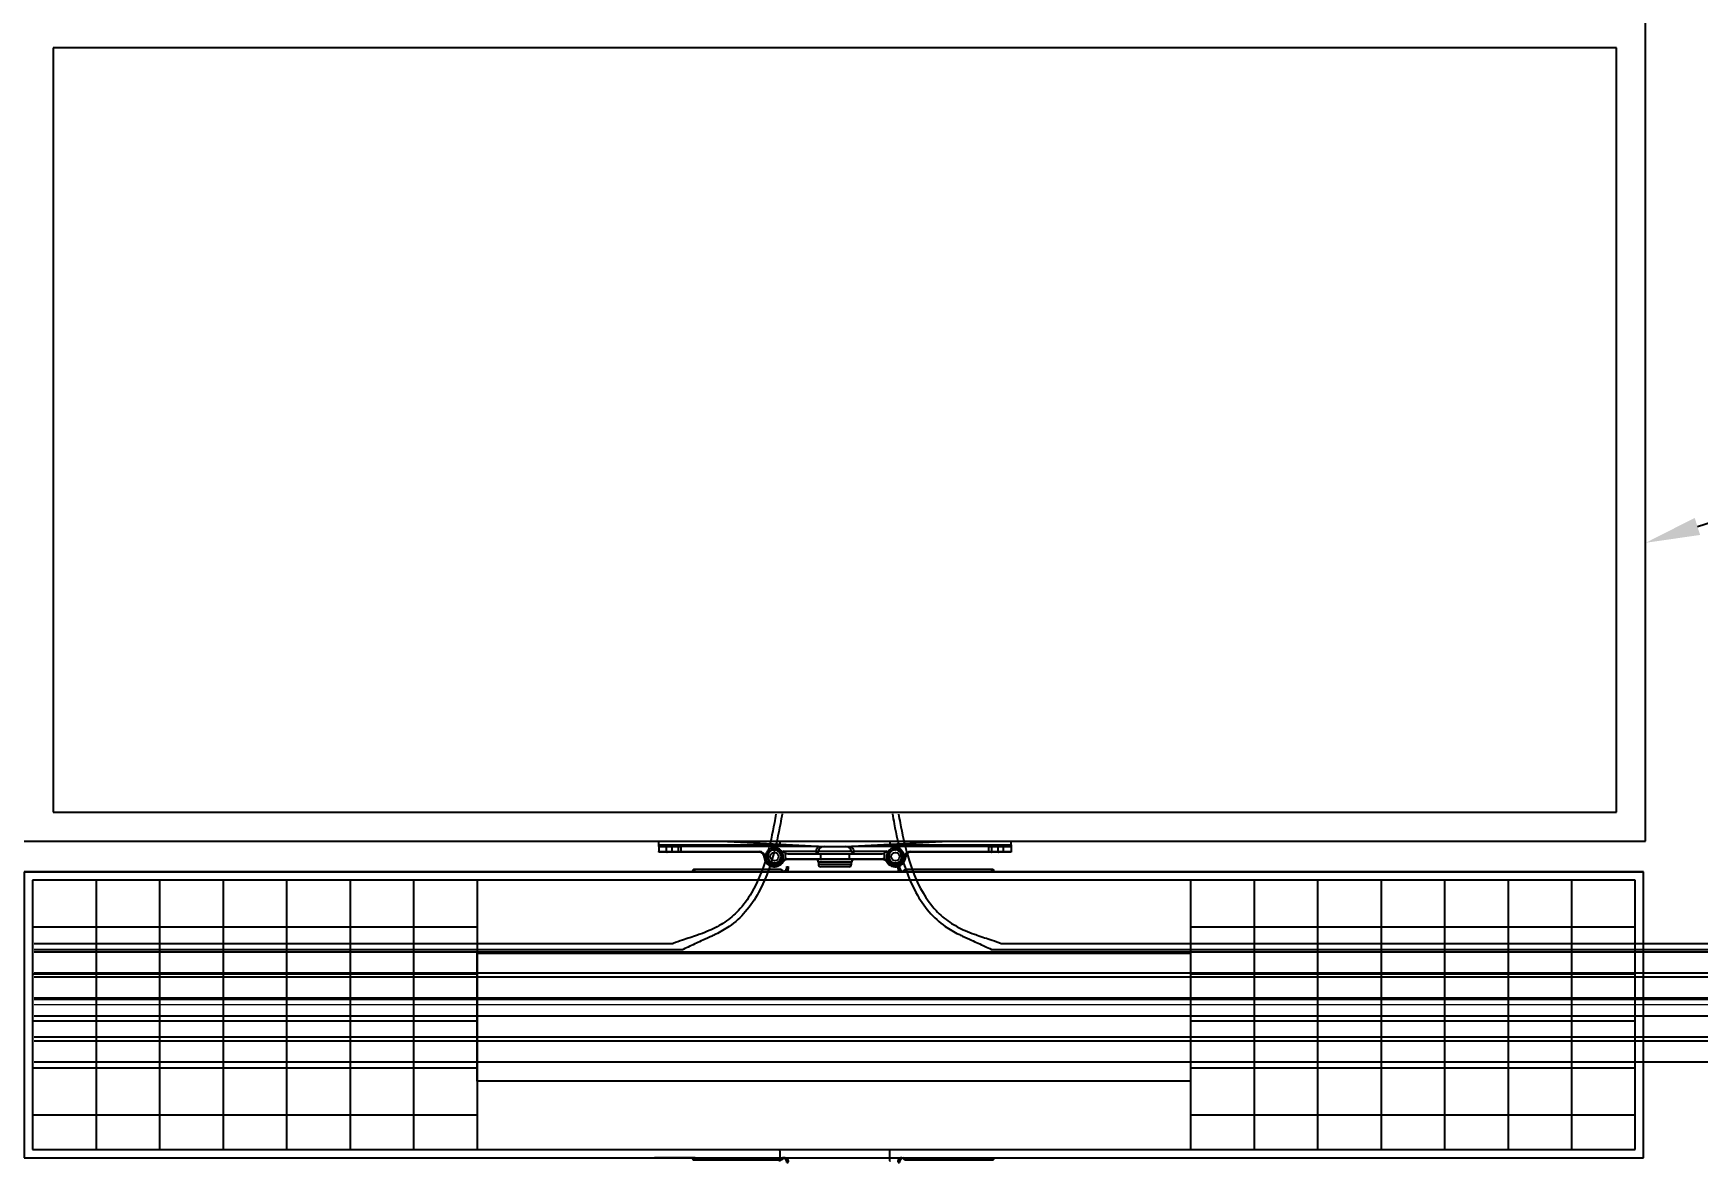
# Model space of a CAD drawing. Header units: inches. Extents: x -1851 to 6314, y -1304 to 4687.
# Drawn here: x 1266.5 to 1358.4, y 1881.3 to 1943.7 of the extents above; entities that cross this region are included whole.
import ezdxf
from ezdxf import colors
from ezdxf.entities.mleader import LeaderData, LeaderLine
from ezdxf.math import Vec2, Vec3

# ---------------------------------------------------------------- set-up
doc = ezdxf.new("R2010")
doc.units = ezdxf.units.IN
doc.header["$MEASUREMENT"] = 0
for name, color, linetype in [('DC FEEEDERS', 1, 'Continuous'), ('DC STRING CABLES', 30, 'Continuous'), ('E-ARRY-TABL', 9, 'Continuous'), ('G-ANNO-TEXT', 1, 'Continuous'), ('WIRE MANAGEMENT', 4, 'Continuous')]:
    doc.layers.add(name, color=color, linetype=linetype)
doc.styles.add('NEI-A', font='arial.ttf')
picture_1 = doc.add_image_def('image1.jpg', size_in_pixel=(474, 85))

# ---------------------------------------------------------------- blocks, each defined once
blk = doc.blocks.new('A$C7614aaa4')
at = {"layer": 'E-ARRY-TABL'}
for p, q in [((0, 16.046), (0, 0.253)), ((89.416, 16.046), (0, 16.046)), ((34.8, 16.048), (34.774, 16.046)), ((36.995, 16.048), (34.8, 16.048)), ((41.805, 16.167), (36.969, 16.167)), ((36.995, 16.048), (37.045, 16.048)), ((36.995, 16.048), (36.995, 16.046)), ((37.045, 16.048), (41.882, 16.048)), ((37.045, 16.048), (37.045, 16.046)), ((41.882, 16.048), (41.949, 16.048)), ((42.107, 16.277), (42.107, 16.304)), ((42.182, 16.304), (42.107, 16.304)), ((42.107, 16.277), (42.182, 16.277)), ((42.153, 16.046), (42.153, 16.126)), ((42.182, 16.344), (42.182, 16.304)), ((42.182, 16.046), (42.182, 16.344)), ((42.182, 16.277), (42.182, 16.304)), ((48.27, 16.344), (48.27, 16.046)), ((48.27, 16.304), (48.27, 16.344)), ((48.27, 16.304), (48.27, 16.281)), ((48.344, 16.304), (48.27, 16.304)), ((48.27, 16.281), (48.344, 16.281)), ((48.298, 16.13), (48.298, 16.046)), ((48.344, 16.304), (48.344, 16.281)), ((48.503, 16.052), (48.57, 16.052)), ((53.406, 16.052), (48.57, 16.052)), ((53.483, 16.171), (48.646, 16.171)), ((53.406, 16.052), (53.457, 16.052)), ((53.406, 16.046), (53.406, 16.052)), ((53.457, 16.052), (55.651, 16.052)), ((53.457, 16.046), (53.457, 16.052)), ((89.416, 0.253), (89.416, 16.046)), ((88.958, 15.589), (0.458, 15.589)), ((0.458, 15.589), (0.458, 0.711)), ((88.958, 0.711), (88.958, 15.589)), ((0, 0.253), (89.416, 0.253)), ((0.458, 0.711), (88.958, 0.711)), ((34.774, 0.253), (34.8, 0.252)), ((36.995, 0.252), (34.8, 0.252)), ((36.969, 0.133), (41.805, 0.133)), ((36.995, 0.253), (36.995, 0.252)), ((37.045, 0.252), (36.995, 0.252)), ((37.045, 0.253), (37.045, 0.252)), ((37.045, 0.252), (41.882, 0.252)), ((41.949, 0.252), (41.882, 0.252)), ((42.182, 0.023), (42.107, 0.023)), ((42.107, 0), (42.107, 0.023)), ((42.107, 0), (42.182, 0)), ((42.153, 0.174), (42.153, 0.253)), ((42.182, 0), (42.182, 0.023)), ((48.344, 0.027), (48.27, 0.027)), ((48.27, 0.027), (48.27, 0)), ((48.27, 0), (48.344, 0)), ((48.298, 0.253), (48.298, 0.178)), ((48.344, 0.027), (48.344, 0)), ((48.646, 0.137), (53.483, 0.137))]:
    blk.add_line(p, q, dxfattribs=at)
for points in [[(37.045, 16.048), (37.04, 16.093), (37.023, 16.132), (36.998, 16.158), (36.969, 16.167), (36.94, 16.158), (36.915, 16.132), (36.898, 16.093), (36.892, 16.048), (36.892, 16.046)], [(36.998, 16.048), (36.996, 16.067), (36.988, 16.083), (36.977, 16.092), (36.964, 16.093), (36.952, 16.085), (36.944, 16.071), (36.94, 16.052), (36.94, 16.048)], [(41.805, 16.167), (41.834, 16.158), (41.859, 16.132), (41.876, 16.093), (41.882, 16.048)], [(48.57, 16.052), (48.576, 16.098), (48.592, 16.136), (48.617, 16.162), (48.646, 16.171)], [(53.559, 16.052), (53.553, 16.098), (53.537, 16.136), (53.512, 16.162), (53.483, 16.171), (53.453, 16.162), (53.428, 16.136), (53.412, 16.098), (53.406, 16.052), (53.406, 16.052)], [(53.512, 16.052), (53.512, 16.056), (53.508, 16.075), (53.499, 16.09), (53.488, 16.097), (53.475, 16.096), (53.464, 16.087), (53.456, 16.072), (53.453, 16.052), (53.453, 16.052)], [(55.703, 16.046), (55.696, 16.048), (55.651, 16.052)], [(36.892, 0.253), (36.892, 0.252), (36.898, 0.206), (36.915, 0.168), (36.94, 0.142), (36.969, 0.133), (36.998, 0.142), (37.023, 0.168), (37.04, 0.206), (37.045, 0.252), (37.045, 0.252)], [(36.94, 0.252), (36.94, 0.248), (36.944, 0.229), (36.952, 0.214), (36.964, 0.207), (36.977, 0.208), (36.988, 0.217), (36.996, 0.232), (36.998, 0.252), (36.998, 0.252)], [(41.882, 0.252), (41.876, 0.206), (41.859, 0.168), (41.834, 0.142), (41.805, 0.133)], [(48.646, 0.137), (48.617, 0.146), (48.592, 0.172), (48.576, 0.211), (48.57, 0.253)], [(53.406, 0.253), (53.412, 0.211), (53.428, 0.172), (53.453, 0.146), (53.483, 0.137), (53.512, 0.146), (53.537, 0.172), (53.553, 0.211), (53.559, 0.253)], [(53.453, 0.253), (53.456, 0.237), (53.464, 0.221), (53.475, 0.212), (53.488, 0.211), (53.499, 0.219), (53.508, 0.233), (53.512, 0.252), (53.512, 0.253)]]:
    blk.add_lwpolyline(points, dxfattribs=at)
for centre, start_param, end_param in [((41.835, 16.277), 4.885735, 6.192239), ((41.949, 16.277), 4.712389, 5.56156), ((48.503, 16.281), 3.863218, 4.712389), ((48.617, 16.281), 3.232539, 4.539043), ((41.835, 0.023), 0.090947, 1.39745), ((41.949, 0.023), 0.721625, 1.570796), ((48.503, 0.027), 1.728463, 2.419967), ((48.617, 0.027), 1.728463, 3.050646)]:
    blk.add_ellipse(centre, major_axis=(0.273, 0), ratio=0.8391, start_param=start_param, end_param=end_param, dxfattribs=at)
for points, knots in [([(42.106, 16.256), (42.107, 16.26), (42.107, 16.267), (42.107, 16.274), (42.107, 16.277)], [0, 0, 0, 0, 0.55863, 1, 1, 1, 1]), ([(42.107, 16.304), (42.107, 16.308), (42.107, 16.321), (42.108, 16.334), (42.108, 16.344)], [0, 0, 0, 0, 0.289948, 1, 1, 1, 1]), ([(42.182, 16.277), (42.182, 16.251), (42.182, 16.209), (42.175, 16.16), (42.164, 16.136), (42.155, 16.127), (42.153, 16.126)], [0, 0, 0, 0, 0.450932, 0.741636, 0.946776, 1, 1, 1, 1]), ([(48.298, 16.13), (48.292, 16.137), (48.278, 16.156), (48.271, 16.202), (48.27, 16.247), (48.27, 16.276), (48.27, 16.281)], [0, 0, 0, 0, 0.201331, 0.486191, 0.909516, 1, 1, 1, 1]), ([(48.343, 16.344), (48.343, 16.34), (48.344, 16.327), (48.344, 16.313), (48.344, 16.304)], [0, 0, 0, 0, 0.289982, 1, 1, 1, 1]), ([(48.344, 16.281), (48.344, 16.277), (48.344, 16.27), (48.345, 16.263), (48.345, 16.26)], [0, 0, 0, 0, 0.558217, 1, 1, 1, 1]), ([(42.107, 0.023), (42.107, 0.027), (42.107, 0.034), (42.107, 0.041), (42.106, 0.044)], [0, 0, 0, 0, 0.558217, 1, 1, 1, 1]), ([(42.153, 0.174), (42.159, 0.166), (42.174, 0.148), (42.181, 0.102), (42.181, 0.057), (42.182, 0.028), (42.182, 0.023)], [0, 0, 0, 0, 0.201331, 0.486191, 0.909516, 1, 1, 1, 1]), ([(48.27, 0.027), (48.27, 0.053), (48.27, 0.095), (48.276, 0.144), (48.288, 0.168), (48.296, 0.177), (48.298, 0.178)], [0, 0, 0, 0, 0.450932, 0.741636, 0.946776, 1, 1, 1, 1]), ([(48.345, 0.048), (48.345, 0.044), (48.344, 0.037), (48.344, 0.03), (48.344, 0.027)], [0, 0, 0, 0, 0.55863, 1, 1, 1, 1])]:
    blk.add_open_spline(points, degree=3, knots=knots, dxfattribs=at)

msp = doc.modelspace()

# ---------------------------------------------------------------- linework, layer by layer
for points in [[(1265.95445, 1897.35491), (1355.37, 1897.35491)], [(1269.9192, 1896.89714), (1269.9192, 1882.01961)], [(1273.42617, 1896.89714), (1273.42617, 1882.01961)], [(1276.93314, 1896.89714), (1276.93314, 1882.01961)], [(1280.44011, 1896.89714), (1280.44011, 1882.01961)], [(1283.94708, 1896.89714), (1283.94708, 1882.01961)], [(1287.45405, 1896.89714), (1287.45405, 1882.01961)], [(1290.96102, 1896.89714), (1290.96102, 1882.01961)], [(1330.36343, 1896.89714), (1330.36343, 1882.01961)], [(1333.87041, 1896.89714), (1333.87041, 1882.01961)], [(1337.37738, 1896.89714), (1337.37738, 1882.01961)], [(1340.88435, 1896.89714), (1340.88435, 1882.01961)], [(1344.39132, 1896.89714), (1344.39132, 1882.01961)], [(1347.89829, 1896.89714), (1347.89829, 1882.01961)], [(1351.40526, 1896.89714), (1351.40526, 1882.01961)], [(1290.96102, 1894.30156), (1266.41222, 1894.30156)], [(1354.91223, 1894.30156), (1330.36343, 1894.30156)], [(1290.96102, 1891.70598), (1266.41222, 1891.70598)], [(1354.91223, 1891.70598), (1330.36343, 1891.70598)], [(1290.96102, 1889.1104), (1266.41222, 1889.1104)], [(1354.91223, 1889.1104), (1330.36343, 1889.1104)], [(1290.96102, 1886.51481), (1266.41222, 1886.51481)], [(1354.91223, 1886.51481), (1330.36343, 1886.51481)], [(1290.96102, 1883.91923), (1266.41222, 1883.91923)], [(1354.91223, 1883.91923), (1330.36343, 1883.91923)]]:
    msp.add_lwpolyline(points)
at = {"layer": 'DC FEEEDERS'}
for points in [[(1266.49594, 1892.93021), (1547.6802, 1892.93021)], [(1266.49594, 1891.77021), (1543.18941, 1891.77021)], [(1266.49594, 1891.54827), (1543.18941, 1891.54827)], [(1266.49594, 1890.38827), (1543.18941, 1890.38827)], [(1266.49594, 1889.41087), (1543.18941, 1889.41087)], [(1266.49594, 1888.25087), (1543.18941, 1888.25087)], [(1266.49594, 1888.02893), (1543.18941, 1888.02893)], [(1266.49594, 1886.86893), (1543.18941, 1886.86893)]]:
    msp.add_lwpolyline(points, dxfattribs=at)
at = {"layer": 'DC STRING CABLES', "flags": 128}
for points in [[(1266.49594, 1893.40453), (1301.79426, 1893.40453)], [(1266.49594, 1893.07207), (1302.3359, 1893.07207)], [(1319.37087, 1893.07207), (1414.39906, 1893.07207)], [(1319.9125, 1893.40453), (1414.39906, 1893.40453)]]:
    msp.add_lwpolyline(points, dxfattribs=at)
at = {"layer": 'DC STRING CABLES'}
for points, knots in [([(1307.47008, 1900.54775), (1307.44279, 1900.38882), (1307.41422, 1900.22917), (1307.27179, 1899.46553), (1307.13834, 1898.8472), (1306.7542, 1897.52385), (1306.48739, 1896.82379), (1305.91206, 1895.84157), (1305.67445, 1895.5122), (1305.16971, 1894.97672), (1304.91456, 1894.75993), (1304.37001, 1894.39269), (1304.08112, 1894.23923), (1303.61816, 1894.03626), (1303.45057, 1893.97085), (1303.28057, 1893.91106), (1303.23004, 1893.89329), (1303.1793, 1893.87602), (1303.12856, 1893.85874), (1302.85424, 1893.76536), (1302.57992, 1893.67198), (1302.3056, 1893.57859), (1302.13515, 1893.52057), (1301.96471, 1893.46255), (1301.79426, 1893.40453)], [7.54142113, 7.54142113, 7.54142113, 7.54142113, 7.98993795, 7.98993795, 9.67658056, 9.67658056, 11.68586125, 11.68586125, 12.79963808, 12.79963808, 13.7036105, 13.7036105, 14.60758292, 14.60758292, 15.10582563, 15.10582563, 15.10582563, 15.25390059, 15.25390059, 15.25390059, 16.0544781, 16.0544781, 16.0544781, 16.55190452, 16.55190452, 16.55190452, 16.55190452]), ([(1307.80921, 1900.55869), (1307.77835, 1900.37682), (1307.74584, 1900.19399), (1307.60146, 1899.4196), (1307.47081, 1898.81037), (1307.10221, 1897.51917), (1306.85251, 1896.83818), (1306.30198, 1895.83038), (1306.06213, 1895.47079), (1305.51711, 1894.84327), (1305.21587, 1894.57033), (1304.65057, 1894.17613), (1304.40258, 1894.03444), (1304.14846, 1893.91106), (1304.07642, 1893.87608), (1304.00389, 1893.84257), (1303.93135, 1893.80907), (1303.76504, 1893.73224), (1303.59873, 1893.65542), (1303.43243, 1893.57859), (1303.19252, 1893.46777), (1302.95262, 1893.35695), (1302.71271, 1893.24613), (1302.58711, 1893.18811), (1302.4615, 1893.13009), (1302.3359, 1893.07207)], [7.47877278, 7.47877278, 7.47877278, 7.47877278, 7.9877747, 7.9877747, 9.62277321, 9.62277321, 11.50333496, 11.50333496, 12.62233368, 12.62233368, 13.6409475, 13.6409475, 14.3830075, 14.3830075, 14.3830075, 14.59337778, 14.59337778, 14.59337778, 15.07571963, 15.07571963, 15.07571963, 15.77151121, 15.77151121, 15.77151121, 16.13580442, 16.13580442, 16.13580442, 16.13580442]), ([(1313.89755, 1900.55869), (1313.92841, 1900.37682), (1313.96092, 1900.19399), (1314.1053, 1899.4196), (1314.23596, 1898.81037), (1314.60456, 1897.51917), (1314.85425, 1896.83818), (1315.40479, 1895.83038), (1315.64464, 1895.47079), (1316.18965, 1894.84327), (1316.49089, 1894.57033), (1317.05619, 1894.17613), (1317.30418, 1894.03444), (1317.5583, 1893.91106), (1317.63035, 1893.87608), (1317.70288, 1893.84257), (1317.77541, 1893.80907), (1317.94172, 1893.73224), (1318.10803, 1893.65542), (1318.27434, 1893.57859), (1318.51424, 1893.46777), (1318.75415, 1893.35695), (1318.99405, 1893.24613), (1319.11966, 1893.18811), (1319.24526, 1893.13009), (1319.37087, 1893.07207)], [7.47877278, 7.47877278, 7.47877278, 7.47877278, 7.9877747, 7.9877747, 9.62277321, 9.62277321, 11.50333496, 11.50333496, 12.62233368, 12.62233368, 13.6409475, 13.6409475, 14.3830075, 14.3830075, 14.3830075, 14.59337778, 14.59337778, 14.59337778, 15.07571963, 15.07571963, 15.07571963, 15.77151121, 15.77151121, 15.77151121, 16.13580442, 16.13580442, 16.13580442, 16.13580442]), ([(1314.23669, 1900.54775), (1314.26398, 1900.38882), (1314.29254, 1900.22917), (1314.43497, 1899.46553), (1314.56842, 1898.8472), (1314.95256, 1897.52385), (1315.21938, 1896.82379), (1315.7947, 1895.84157), (1316.03231, 1895.5122), (1316.53706, 1894.97672), (1316.7922, 1894.75993), (1317.33675, 1894.39269), (1317.62564, 1894.23923), (1318.08861, 1894.03626), (1318.25619, 1893.97085), (1318.4262, 1893.91106), (1318.47672, 1893.89329), (1318.52746, 1893.87602), (1318.5782, 1893.85874), (1318.85252, 1893.76536), (1319.12684, 1893.67198), (1319.40117, 1893.57859), (1319.57161, 1893.52057), (1319.74206, 1893.46255), (1319.9125, 1893.40453)], [7.54142113, 7.54142113, 7.54142113, 7.54142113, 7.98993795, 7.98993795, 9.67658056, 9.67658056, 11.68586125, 11.68586125, 12.79963808, 12.79963808, 13.7036105, 13.7036105, 14.60758292, 14.60758292, 15.10582563, 15.10582563, 15.10582563, 15.25390059, 15.25390059, 15.25390059, 16.0544781, 16.0544781, 16.0544781, 16.55190452, 16.55190452, 16.55190452, 16.55190452])]:
    msp.add_open_spline(points, degree=3, knots=knots, dxfattribs=at)
at = {"layer": 'E-ARRY-TABL'}
for p, q in [((1355.49428, 1899.05348), (1355.49428, 1944.46427)), ((1267.55665, 1942.86207), (1267.55665, 1900.65567)), ((1353.89208, 1942.86207), (1267.55665, 1942.86207)), ((1353.89208, 1900.65567), (1353.89208, 1942.86207)), ((1267.55665, 1900.65567), (1353.89208, 1900.65567)), ((1265.95445, 1899.05348), (1355.49428, 1899.05348)), ((1300.99675, 1898.84748), (1300.99675, 1899.05348)), ((1304.44807, 1899.05348), (1308.37872, 1898.84748)), ((1307.6802, 1899.05348), (1307.6802, 1898.88409)), ((1313.07001, 1898.84748), (1317.00066, 1899.05348)), ((1313.76854, 1898.88409), (1313.76854, 1899.05348)), ((1320.45198, 1898.84748), (1320.45198, 1899.05348)), ((1300.99675, 1898.84748), (1308.37872, 1898.84748)), ((1300.99675, 1898.75593), (1300.99675, 1898.84748)), ((1300.99675, 1898.75593), (1300.99675, 1898.48126)), ((1300.99675, 1898.75593), (1301.42598, 1898.75593)), ((1300.99675, 1898.48126), (1301.42598, 1898.48126)), ((1300.99675, 1898.43549), (1300.99675, 1898.48126)), ((1301.45458, 1898.43549), (1300.99675, 1898.43549)), ((1301.42598, 1898.48126), (1301.42598, 1898.75593)), ((1301.42598, 1898.75593), (1301.71195, 1898.75593)), ((1301.42598, 1898.48126), (1301.71195, 1898.48126)), ((1301.68335, 1898.43549), (1301.45458, 1898.43549)), ((1302.04989, 1898.43549), (1301.68335, 1898.43549)), ((1301.71195, 1898.75593), (1301.71195, 1898.48126)), ((1301.71195, 1898.75593), (1302.07848, 1898.75593)), ((1301.71195, 1898.48126), (1302.07848, 1898.48126)), ((1302.22147, 1898.43549), (1302.04989, 1898.43549)), ((1302.07848, 1898.48126), (1302.07848, 1898.75593)), ((1302.07848, 1898.75593), (1302.22147, 1898.75593)), ((1302.07848, 1898.48126), (1302.22147, 1898.48126)), ((1302.22147, 1898.75593), (1302.22147, 1898.48126)), ((1309.81273, 1898.75593), (1302.22147, 1898.75593)), ((1302.22147, 1898.48126), (1302.22147, 1898.43549)), ((1302.22147, 1898.48126), (1306.54792, 1898.48126)), ((1306.54792, 1898.43549), (1302.22147, 1898.43549)), ((1306.54792, 1898.48126), (1306.54792, 1898.43549)), ((1306.86809, 1898.17399), (1306.82235, 1898.17211)), ((1307.84743, 1898.49271), (1309.68376, 1898.49271)), ((1307.84743, 1898.34972), (1307.84743, 1898.49271)), ((1307.97937, 1898.394), (1307.97937, 1898.06776)), ((1308.11473, 1898.35538), (1309.93277, 1898.35538)), ((1308.37872, 1898.84748), (1310.11969, 1898.75624)), ((1309.68376, 1898.49271), (1309.80792, 1898.47688)), ((1309.68376, 1898.49271), (1309.68376, 1898.35593)), ((1311.64098, 1898.47554), (1309.80775, 1898.47554)), ((1309.93277, 1898.35538), (1309.93277, 1898.08072)), ((1309.93277, 1898.35538), (1311.51596, 1898.35538)), ((1310.12568, 1898.75593), (1311.32306, 1898.75593)), ((1311.32904, 1898.75624), (1313.07001, 1898.84748)), ((1311.51596, 1898.35538), (1311.51596, 1898.08072)), ((1311.51596, 1898.35538), (1313.33401, 1898.35538)), ((1319.22727, 1898.75593), (1311.636, 1898.75593)), ((1311.64081, 1898.47688), (1311.76498, 1898.49271)), ((1311.76498, 1898.49271), (1313.6013, 1898.49271)), ((1311.76498, 1898.35593), (1311.76498, 1898.49271)), ((1313.07001, 1898.84748), (1320.45198, 1898.84748)), ((1313.46937, 1898.06776), (1313.46937, 1898.394)), ((1313.6013, 1898.49271), (1313.6013, 1898.34972)), ((1313.73251, 1898.36987), (1313.73308, 1898.3968)), ((1313.73308, 1898.3968), (1313.76854, 1898.4163)), ((1314.03099, 1898.56061), (1314.07421, 1898.58438)), ((1314.07421, 1898.58438), (1314.11019, 1898.56259)), ((1314.38418, 1898.39668), (1314.40722, 1898.38273)), ((1314.40722, 1898.38273), (1314.40635, 1898.34068)), ((1314.58064, 1898.17399), (1314.62638, 1898.17211)), ((1314.90081, 1898.48126), (1319.22727, 1898.48126)), ((1314.90081, 1898.48126), (1314.90081, 1898.43549)), ((1319.22727, 1898.43549), (1314.90081, 1898.43549)), ((1319.22727, 1898.48126), (1319.22727, 1898.75593)), ((1319.22727, 1898.75593), (1319.37025, 1898.75593)), ((1319.22727, 1898.48126), (1319.37025, 1898.48126)), ((1319.22727, 1898.48126), (1319.22727, 1898.43549)), ((1319.39885, 1898.43549), (1319.22727, 1898.43549)), ((1319.37025, 1898.75593), (1319.37025, 1898.48126)), ((1319.37025, 1898.75593), (1319.73678, 1898.75593)), ((1319.37025, 1898.48126), (1319.73678, 1898.48126)), ((1319.76538, 1898.43549), (1319.39885, 1898.43549)), ((1319.73678, 1898.48126), (1319.73678, 1898.75593)), ((1319.73678, 1898.75593), (1320.02275, 1898.75593)), ((1319.73678, 1898.48126), (1320.02275, 1898.48126)), ((1319.99415, 1898.43549), (1319.76538, 1898.43549)), ((1320.45198, 1898.43549), (1319.99415, 1898.43549)), ((1320.02275, 1898.75593), (1320.02275, 1898.48126)), ((1320.02275, 1898.75593), (1320.45198, 1898.75593)), ((1320.02275, 1898.48126), (1320.45198, 1898.48126)), ((1320.45198, 1898.84748), (1320.45198, 1898.75593)), ((1320.45198, 1898.75593), (1320.45198, 1898.48126)), ((1320.45198, 1898.48126), (1320.45198, 1898.43549)), ((1307.82236, 1897.92708), (1307.86145, 1897.90325)), ((1307.84743, 1897.96255), (1307.84743, 1898.0406)), ((1307.84743, 1897.96255), (1307.88294, 1897.93365)), ((1308.06958, 1898.08072), (1309.93277, 1898.08072)), ((1309.95916, 1898.03494), (1308.09596, 1898.03494)), ((1309.80883, 1897.89761), (1309.80883, 1897.77172)), ((1311.63991, 1897.89761), (1309.80883, 1897.89761)), ((1309.80883, 1897.77172), (1311.63991, 1897.77172)), ((1309.93277, 1898.08072), (1311.51596, 1898.08072)), ((1311.50258, 1897.63439), (1309.94616, 1897.63439)), ((1311.48958, 1898.03494), (1309.95916, 1898.03494)), ((1313.35277, 1898.03494), (1311.48958, 1898.03494)), ((1311.51596, 1898.08072), (1313.37916, 1898.08072)), ((1311.63991, 1897.77172), (1311.63991, 1897.89761)), ((1313.6013, 1897.96255), (1313.5658, 1897.93365)), ((1313.62637, 1897.92708), (1313.58729, 1897.90325)), ((1313.6013, 1898.0406), (1313.6013, 1897.96255)), ((1313.72495, 1898.00758), (1313.72583, 1898.04964)), ((1313.74799, 1897.99363), (1313.72495, 1898.00758)), ((1314.05797, 1897.80594), (1314.02198, 1897.82773)), ((1314.10119, 1897.8297), (1314.05797, 1897.80594)), ((1314.3991, 1897.99351), (1314.36224, 1897.97325)), ((1314.39966, 1898.02044), (1314.3991, 1897.99351))]:
    msp.add_line(p, q, dxfattribs=at)
for points in [[(1301.42598, 1898.48126), (1301.42653, 1898.47233), (1301.42816, 1898.46375), (1301.4308, 1898.45583), (1301.43436, 1898.4489), (1301.43869, 1898.4432), (1301.44364, 1898.43897), (1301.449, 1898.43637), (1301.45458, 1898.43549)], [(1301.71195, 1898.48126), (1301.7114, 1898.47233), (1301.70977, 1898.46375), (1301.70713, 1898.45583), (1301.70357, 1898.4489), (1301.69924, 1898.4432), (1301.6943, 1898.43897), (1301.68893, 1898.43637), (1301.68335, 1898.43549)], [(1302.07848, 1898.48126), (1302.07793, 1898.47233), (1302.07631, 1898.46375), (1302.07366, 1898.45583), (1302.07011, 1898.4489), (1302.06577, 1898.4432), (1302.06083, 1898.43897), (1302.05547, 1898.43637), (1302.04989, 1898.43549)], [(1319.37025, 1898.48126), (1319.3708, 1898.47233), (1319.37243, 1898.46375), (1319.37507, 1898.45583), (1319.37863, 1898.4489), (1319.38296, 1898.4432), (1319.3879, 1898.43897), (1319.39327, 1898.43637), (1319.39885, 1898.43549)], [(1319.73678, 1898.48126), (1319.73733, 1898.47233), (1319.73896, 1898.46375), (1319.7416, 1898.45583), (1319.74516, 1898.4489), (1319.74949, 1898.4432), (1319.75444, 1898.43897), (1319.7598, 1898.43637), (1319.76538, 1898.43549)], [(1320.02275, 1898.48126), (1320.0222, 1898.47233), (1320.02057, 1898.46375), (1320.01793, 1898.45583), (1320.01438, 1898.4489), (1320.01004, 1898.4432), (1320.0051, 1898.43897), (1319.99973, 1898.43637), (1319.99415, 1898.43549)], [(1307.97937, 1898.06776), (1307.98186, 1898.05818), (1307.98547, 1898.04906), (1307.99003, 1898.04081), (1307.99532, 1898.03382), (1308.00111, 1898.02842), (1308.00711, 1898.02486), (1308.01304, 1898.0233), (1308.01864, 1898.02383)], [(1308.06958, 1898.08072), (1308.07008, 1898.07179), (1308.07158, 1898.0632), (1308.07402, 1898.05528), (1308.0773, 1898.04835), (1308.0813, 1898.04265), (1308.08587, 1898.03842), (1308.09082, 1898.03582), (1308.09596, 1898.03494)], [(1309.93277, 1898.08072), (1309.93328, 1898.07179), (1309.93478, 1898.0632), (1309.93722, 1898.05528), (1309.9405, 1898.04835), (1309.9445, 1898.04265), (1309.94906, 1898.03842), (1309.95401, 1898.03582), (1309.95916, 1898.03494)], [(1311.51596, 1898.08072), (1311.51546, 1898.07179), (1311.51395, 1898.0632), (1311.51152, 1898.05528), (1311.50823, 1898.04835), (1311.50424, 1898.04265), (1311.49967, 1898.03842), (1311.49472, 1898.03582), (1311.48958, 1898.03494)], [(1313.37916, 1898.08072), (1313.37865, 1898.07179), (1313.37715, 1898.0632), (1313.37471, 1898.05528), (1313.37143, 1898.04835), (1313.36743, 1898.04265), (1313.36287, 1898.03842), (1313.35792, 1898.03582), (1313.35277, 1898.03494)], [(1313.46937, 1898.06776), (1313.46687, 1898.05818), (1313.46326, 1898.04906), (1313.4587, 1898.04081), (1313.45341, 1898.03382), (1313.44763, 1898.02842), (1313.44163, 1898.02486), (1313.43569, 1898.0233), (1313.43009, 1898.02383)]]:
    msp.add_lwpolyline(points, dxfattribs=at)
for centre in [(1307.38265, 1898.19516), (1314.06609, 1898.19516)]:
    msp.add_circle(centre, 0.22889, dxfattribs=at)
for centre, radius, start, end in [((1306.54792, 1898.16083), 0.32044, 2.3552844, 90), ((1306.54792, 1898.16083), 0.27466, 2.3552844, 90), ((1307.38265, 1898.19516), 0.56077, 182.3552844, 328.6309862), ((1307.38265, 1898.19516), 0.51499, 182.3552844, 328.6309862), ((1307.38265, 1898.19516), 0.48981, 174.375, 185.625), ((1307.38265, 1898.19516), 0.48981, 163.125, 174.375), ((1307.38265, 1898.19516), 0.48981, 185.625, 196.875), ((1307.38265, 1898.19516), 0.48981, 151.875, 163.125), ((1307.38265, 1898.19516), 0.48981, 140.625, 151.875), ((1307.38265, 1898.19516), 0.40742, 127.1519395, 176.1897251), ((1307.38265, 1898.19516), 0.40742, 187.6164292, 234.814168), ((1307.38265, 1898.19516), 0.48981, 129.375, 140.625), ((1307.38265, 1898.19516), 0.36622, 151.2557501, 211.2557501), ((1307.38265, 1898.19516), 0.36622, 91.2557501, 151.2557501), ((1307.38265, 1898.19516), 0.48981, 118.125, 129.375), ((1307.38265, 1898.19516), 0.48981, 106.875, 118.125), ((1307.38265, 1898.19516), 0.40742, 65.3568824, 115.655907), ((1307.38265, 1898.19516), 0.48981, 95.625, 106.875), ((1307.38265, 1898.19516), 0.48981, 84.375, 95.625), ((1307.38265, 1898.19516), 0.36622, 31.2557501, 91.2557501), ((1307.38265, 1898.19516), 0.48981, 73.125, 84.375), ((1307.38265, 1898.19516), 0.48981, 61.875, 73.125), ((1307.38265, 1898.19516), 0.48981, 50.625, 61.875), ((1307.38265, 1898.19516), 0.40742, 7.7350284, 54.7859231), ((1307.38265, 1898.19516), 0.40742, 306.7516669, 357.1400168), ((1307.38265, 1898.19516), 0.48981, 39.375, 50.625), ((1307.38265, 1898.19516), 0.36622, 331.2557501, 31.2557501), ((1307.38265, 1898.19516), 0.48981, 28.125, 39.375), ((1307.38265, 1898.19516), 0.48981, 16.875, 28.125), ((1307.38265, 1898.19516), 0.48981, 5.625, 16.875), ((1307.38265, 1898.19516), 0.48981, 343.125, 354.375), ((1307.38265, 1898.19516), 0.48981, 354.375, 5.625), ((1309.6715, 1898.49271), 0.13733, 270, 352.8192442), ((1310.12568, 1898.43549), 0.32044, 90, 172.8192442), ((1311.32306, 1898.43549), 0.32044, 7.1807558, 90), ((1311.77724, 1898.49271), 0.13733, 187.1807558, 270), ((1314.06609, 1898.19516), 0.48981, 176.9295675, 188.1795675), ((1314.06609, 1898.19516), 0.48981, 165.6795675, 176.9295675), ((1314.06609, 1898.19516), 0.48981, 188.1795675, 199.4295675), ((1314.06609, 1898.19516), 0.56077, 211.3690138, 357.6447156), ((1314.06609, 1898.19516), 0.48981, 154.4295675, 165.6795675), ((1314.06609, 1898.19516), 0.48981, 143.1795675, 154.4295675), ((1314.06609, 1898.19516), 0.51499, 211.3690138, 357.6447156), ((1314.06609, 1898.19516), 0.40742, 125.7599509, 175.7674923), ((1314.06609, 1898.19516), 0.40742, 187.2707127, 236.5342183), ((1314.06609, 1898.19516), 0.48981, 131.9295675, 143.1795675), ((1314.06609, 1898.19516), 0.36622, 151.4314304, 211.4314304), ((1314.06609, 1898.19516), 0.48981, 120.6795675, 131.9295675), ((1314.06609, 1898.19516), 0.36622, 91.4314304, 151.4314304), ((1314.06609, 1898.19516), 0.48981, 109.4295675, 120.6795675), ((1314.06609, 1898.19516), 0.40742, 67.9109617, 114.9737153), ((1314.06609, 1898.19516), 0.48981, 98.1795675, 109.4295675), ((1314.06609, 1898.19516), 0.48981, 86.9295675, 98.1795675), ((1314.06609, 1898.19516), 0.36622, 31.4314304, 91.4314304), ((1314.06609, 1898.19516), 0.48981, 75.6795675, 86.9295675), ((1314.06609, 1898.19516), 0.48981, 64.4295675, 75.6795675), ((1314.06609, 1898.19516), 0.48981, 53.1795675, 64.4295675), ((1314.06609, 1898.19516), 0.40742, 6.8590646, 57.2284647), ((1314.06609, 1898.19516), 0.40742, 306.8738017, 355.3985356), ((1314.06609, 1898.19516), 0.48981, 41.9295675, 53.1795675), ((1314.06609, 1898.19516), 0.36622, 331.4314304, 31.4314304), ((1314.06609, 1898.19516), 0.48981, 30.6795675, 41.9295675), ((1314.06609, 1898.19516), 0.48981, 19.4295675, 30.6795675), ((1314.06609, 1898.19516), 0.48981, 8.1795675, 19.4295675), ((1314.06609, 1898.19516), 0.48981, 345.6795675, 356.9295675), ((1314.06609, 1898.19516), 0.48981, 356.9295675, 8.1795675), ((1314.90081, 1898.16083), 0.32044, 90, 177.6447156), ((1314.90081, 1898.16083), 0.27466, 90, 177.6447156), ((1307.38265, 1898.19516), 0.48981, 196.875, 208.125), ((1307.38265, 1898.19516), 0.48981, 208.125, 219.375), ((1307.38265, 1898.19516), 0.48981, 219.375, 230.625), ((1307.38265, 1898.19516), 0.36622, 211.2557501, 271.2557501), ((1307.38265, 1898.19516), 0.48981, 230.625, 241.875), ((1307.38265, 1898.19516), 0.48981, 241.875, 253.125), ((1307.38265, 1898.19516), 0.40742, 245.7900849, 270), ((1307.38265, 1898.19516), 0.48981, 253.125, 264.375), ((1307.38265, 1898.19516), 0.48981, 264.375, 275.625), ((1307.38265, 1898.19516), 0.40742, 270, 295.2743897), ((1307.38265, 1898.19516), 0.36622, 271.2557501, 331.2557501), ((1307.38265, 1898.19516), 0.48981, 275.625, 286.875), ((1307.38265, 1898.19516), 0.48981, 286.875, 298.125), ((1307.38265, 1898.19516), 0.48981, 298.125, 309.375), ((1307.38265, 1898.19516), 0.48981, 309.375, 320.625), ((1307.38265, 1898.19516), 0.48981, 320.625, 331.875), ((1307.38265, 1898.19516), 0.48981, 331.875, 343.125), ((1308.09596, 1897.76028), 0.32044, 140.8584072, 148.6309862), ((1308.09596, 1897.76028), 0.27466, 140.8584072, 148.6309862), ((1308.06958, 1897.76028), 0.32044, 90, 106.3508721), ((1308.09596, 1897.76028), 0.27466, 90, 106.3508721), ((1309.6715, 1897.89761), 0.13733, 0, 90), ((1309.94616, 1897.77172), 0.13733, 180, 270), ((1311.50258, 1897.77172), 0.13733, 270, 0), ((1311.77724, 1897.89761), 0.13733, 90, 180), ((1313.35277, 1897.76028), 0.27466, 73.6491279, 90), ((1313.37916, 1897.76028), 0.32044, 73.6491279, 90), ((1313.35277, 1897.76028), 0.27466, 31.3690138, 39.1415928), ((1313.35277, 1897.76028), 0.32044, 31.3690138, 39.1415928), ((1314.06609, 1898.19516), 0.48981, 199.4295675, 210.6795675), ((1314.06609, 1898.19516), 0.48981, 210.6795675, 221.9295675), ((1314.06609, 1898.19516), 0.48981, 221.9295675, 233.1795675), ((1314.06609, 1898.19516), 0.36622, 211.4314304, 271.4314304), ((1314.06609, 1898.19516), 0.48981, 233.1795675, 244.4295675), ((1314.06609, 1898.19516), 0.48981, 244.4295675, 255.6795675), ((1314.06609, 1898.19516), 0.40742, 247.037025, 295.183735), ((1314.06609, 1898.19516), 0.48981, 255.6795675, 266.9295675), ((1314.06609, 1898.19516), 0.48981, 266.9295675, 278.1795675), ((1314.06609, 1898.19516), 0.36622, 271.4314304, 331.4314304), ((1314.06609, 1898.19516), 0.48981, 278.1795675, 289.4295675), ((1314.06609, 1898.19516), 0.48981, 289.4295675, 300.6795675), ((1314.06609, 1898.19516), 0.48981, 300.6795675, 311.9295675), ((1314.06609, 1898.19516), 0.48981, 311.9295675, 323.1795675), ((1314.06609, 1898.19516), 0.48981, 323.1795675, 334.4295675), ((1314.06609, 1898.19516), 0.48981, 334.4295675, 345.6795675), ((1304.64573, 1881.69451), 3.05256, 353.758543, 6.1636564)]:
    msp.add_arc(centre, radius, start, end, dxfattribs=at)
for centre, start_param, end_param in [((1308.11473, 1898.49271), 3.94360402, 4.71238898), ((1313.33401, 1898.49271), 4.71238898, 5.48117394)]:
    msp.add_ellipse(centre, major_axis=(0.19469, 0), ratio=0.70538976, start_param=start_param, end_param=end_param, dxfattribs=at)
for points, knots in [([(1306.95988, 1898.18589), (1306.97639, 1898.216), (1307.00972, 1898.27676), (1307.04417, 1898.33958), (1307.06156, 1898.37127)], [0, 0, 0, 0, 0.49545796, 1, 1, 1, 1]), ([(1307.06958, 1898.00514), (1307.06698, 1898.00943), (1307.04729, 1898.04187), (1307.01016, 1898.10304), (1306.97674, 1898.15811), (1306.95988, 1898.18589)], [0, 0, 0, 0, 0.07008577, 0.53078223, 1, 1, 1, 1]), ([(1307.06156, 1898.37127), (1307.06397, 1898.37567), (1307.08222, 1898.40894), (1307.11663, 1898.47168), (1307.14761, 1898.52816), (1307.16324, 1898.55665)], [0, 0, 0, 0, 0.07008577, 0.53078223, 1, 1, 1, 1]), ([(1307.37462, 1898.56129), (1307.3554, 1898.56087), (1307.28385, 1898.5593), (1307.21419, 1898.55777), (1307.16324, 1898.55665)], [0, 0, 0, 0, 0.26863361, 1, 1, 1, 1]), ([(1307.586, 1898.56592), (1307.56826, 1898.56553), (1307.49935, 1898.56402), (1307.42777, 1898.56245), (1307.37462, 1898.56129)], [0, 0, 0, 0, 0.25755135, 1, 1, 1, 1]), ([(1307.586, 1898.56592), (1307.60382, 1898.53657), (1307.63978, 1898.47732), (1307.67695, 1898.41607), (1307.69571, 1898.38517)], [0, 0, 0, 0, 0.49545796, 1, 1, 1, 1]), ([(1307.69571, 1898.38517), (1307.69831, 1898.38089), (1307.718, 1898.34844), (1307.75513, 1898.28727), (1307.78855, 1898.23221), (1307.80541, 1898.20443)], [0, 0, 0, 0, 0.07008577, 0.53078223, 1, 1, 1, 1]), ([(1307.80541, 1898.20443), (1307.7889, 1898.17432), (1307.75557, 1898.11355), (1307.72112, 1898.05074), (1307.70373, 1898.01904)], [0, 0, 0, 0, 0.49545796, 1, 1, 1, 1]), ([(1307.97937, 1898.394), (1307.95518, 1898.41137), (1307.91273, 1898.44185), (1307.86713, 1898.47745), (1307.8476, 1898.49258), (1307.84743, 1898.49271)], [0, 0, 0, 0, 0.56767628, 0.99622321, 1, 1, 1, 1]), ([(1309.68376, 1898.49271), (1309.69476, 1898.54322), (1309.71619, 1898.64164), (1309.78113, 1898.71851), (1309.81273, 1898.75593)], [0, 0, 0, 0, 0.51319716, 1, 1, 1, 1]), ([(1309.81273, 1898.75593), (1309.84851, 1898.75593), (1309.92684, 1898.75593), (1310.03717, 1898.75593), (1310.11016, 1898.75593), (1310.14728, 1898.75593), (1310.14751, 1898.75593)], [0, 0, 0, 0, 0.29317768, 0.6417939, 0.99779498, 1, 1, 1, 1]), ([(1311.30122, 1898.75593), (1311.30145, 1898.75593), (1311.33802, 1898.75593), (1311.41101, 1898.75593), (1311.52125, 1898.75593), (1311.60022, 1898.75593), (1311.636, 1898.75593)], [0, 0, 0, 0, 0.00220506, 0.35290793, 0.70681788, 1, 1, 1, 1]), ([(1311.31706, 1898.75593), (1311.31725, 1898.75593), (1311.32124, 1898.75593), (1311.32523, 1898.75609), (1311.32904, 1898.75624)], [0, 0, 0, 0, 0.0456703, 1, 1, 1, 1]), ([(1311.636, 1898.75593), (1311.66761, 1898.71851), (1311.73254, 1898.64164), (1311.75398, 1898.54322), (1311.76498, 1898.49271)], [0, 0, 0, 0, 0.48680284, 1, 1, 1, 1]), ([(1313.6013, 1898.49271), (1313.60113, 1898.49258), (1313.5816, 1898.47745), (1313.53601, 1898.44185), (1313.49356, 1898.41137), (1313.46937, 1898.394)], [0, 0, 0, 0, 0.00377679, 0.43232372, 1, 1, 1, 1]), ([(1313.64335, 1898.18459), (1313.65977, 1898.21475), (1313.69291, 1898.27562), (1313.72717, 1898.33854), (1313.74446, 1898.37029)], [0, 0, 0, 0, 0.49545796, 1, 1, 1, 1]), ([(1313.75361, 1898.00418), (1313.751, 1898.00846), (1313.7312, 1898.04084), (1313.69389, 1898.1019), (1313.6603, 1898.15686), (1313.64335, 1898.18459)], [0, 0, 0, 0, 0.07008577, 0.53078223, 1, 1, 1, 1]), ([(1313.74446, 1898.37029), (1313.74686, 1898.37469), (1313.76501, 1898.40802), (1313.79923, 1898.47087), (1313.83003, 1898.52743), (1313.84557, 1898.55598)], [0, 0, 0, 0, 0.07008577, 0.53078223, 1, 1, 1, 1]), ([(1314.05694, 1898.56126), (1314.03772, 1898.56078), (1313.96618, 1898.55899), (1313.89652, 1898.55725), (1313.84557, 1898.55598)], [0, 0, 0, 0, 0.26863361, 1, 1, 1, 1]), ([(1314.26831, 1898.56654), (1314.25056, 1898.5661), (1314.18167, 1898.56438), (1314.11009, 1898.56259), (1314.05694, 1898.56126)], [0, 0, 0, 0, 0.25755135, 1, 1, 1, 1]), ([(1314.26831, 1898.56654), (1314.28622, 1898.53724), (1314.32236, 1898.47811), (1314.35972, 1898.41698), (1314.37857, 1898.38613)], [0, 0, 0, 0, 0.49545796, 1, 1, 1, 1]), ([(1314.37857, 1898.38613), (1314.38118, 1898.38186), (1314.40097, 1898.34947), (1314.43829, 1898.28841), (1314.47188, 1898.23345), (1314.48883, 1898.20572)], [0, 0, 0, 0, 0.07008577, 0.53078223, 1, 1, 1, 1]), ([(1314.48883, 1898.20572), (1314.47241, 1898.17556), (1314.43926, 1898.1147), (1314.405, 1898.05178), (1314.38772, 1898.02003)], [0, 0, 0, 0, 0.49545796, 1, 1, 1, 1]), ([(1307.17929, 1897.8244), (1307.16147, 1897.85375), (1307.12551, 1897.913), (1307.08834, 1897.97424), (1307.06958, 1898.00514)], [0, 0, 0, 0, 0.49545796, 1, 1, 1, 1]), ([(1307.39067, 1897.82903), (1307.37145, 1897.82861), (1307.2999, 1897.82704), (1307.23024, 1897.82551), (1307.17929, 1897.8244)], [0, 0, 0, 0, 0.26863361, 1, 1, 1, 1]), ([(1307.60206, 1897.83366), (1307.58431, 1897.83327), (1307.51541, 1897.83176), (1307.44382, 1897.8302), (1307.39067, 1897.82903)], [0, 0, 0, 0, 0.25755135, 1, 1, 1, 1]), ([(1307.70373, 1898.01904), (1307.70132, 1898.01465), (1307.68307, 1897.98137), (1307.64866, 1897.91863), (1307.61768, 1897.86216), (1307.60206, 1897.83366)], [0, 0, 0, 0, 0.07008577, 0.53078223, 1, 1, 1, 1]), ([(1307.84743, 1897.96255), (1307.85583, 1897.97392), (1307.87798, 1898.00389), (1307.9241, 1898.04382), (1307.96119, 1898.05988), (1307.97937, 1898.06776)], [0, 0, 0, 0, 0.23768431, 0.62655478, 1, 1, 1, 1]), ([(1308.01864, 1898.02383), (1308.00024, 1898.01727), (1307.96395, 1898.00434), (1307.9152, 1897.96999), (1307.89164, 1897.94345), (1307.88294, 1897.93365)], [0, 0, 0, 0, 0.39345855, 0.77601165, 1, 1, 1, 1]), ([(1313.5658, 1897.93365), (1313.55648, 1897.94411), (1313.53278, 1897.9707), (1313.49907, 1897.9938), (1313.4623, 1898.01297), (1313.44414, 1898.01909), (1313.43009, 1898.02383)], [0, 0, 0, 0, 0.23846855, 0.60642084, 0.69554891, 1, 1, 1, 1]), ([(1313.46937, 1898.06776), (1313.4832, 1898.06203), (1313.51918, 1898.04713), (1313.56707, 1898.00868), (1313.59233, 1897.97464), (1313.6013, 1897.96255)], [0, 0, 0, 0, 0.28704138, 0.74678474, 1, 1, 1, 1]), ([(1313.86387, 1897.82377), (1313.84596, 1897.85307), (1313.80982, 1897.91221), (1313.77246, 1897.97334), (1313.75361, 1898.00418)], [0, 0, 0, 0, 0.49545796, 1, 1, 1, 1]), ([(1314.07524, 1897.82906), (1314.05602, 1897.82858), (1313.98447, 1897.82679), (1313.91481, 1897.82505), (1313.86387, 1897.82377)], [0, 0, 0, 0, 0.26863361, 1, 1, 1, 1]), ([(1314.28661, 1897.83434), (1314.26886, 1897.83389), (1314.19996, 1897.83217), (1314.12838, 1897.83038), (1314.07524, 1897.82906)], [0, 0, 0, 0, 0.25755135, 1, 1, 1, 1]), ([(1314.38772, 1898.02003), (1314.38532, 1898.01563), (1314.36717, 1897.9823), (1314.33295, 1897.91945), (1314.30215, 1897.86288), (1314.28661, 1897.83434)], [0, 0, 0, 0, 0.07008577, 0.53078223, 1, 1, 1, 1]), ([(1313.76854, 1881.36264), (1313.76813, 1881.36628), (1313.76731, 1881.37358), (1313.76162, 1881.43041), (1313.75526, 1881.51428), (1313.75064, 1881.61933), (1313.74993, 1881.73259), (1313.75336, 1881.84114), (1313.75952, 1881.93397), (1313.7654, 1881.9976), (1313.76872, 1882.02805), (1313.76821, 1882.02341), (1313.76809, 1882.02226)], [0, 0, 0, 0, 0.10693842, 0.21386166, 0.32118004, 0.42876634, 0.53591992, 0.64261485, 0.74954076, 0.85702553, 0.96452825, 1, 1, 1, 1])]:
    msp.add_open_spline(points, degree=3, knots=knots, dxfattribs=at)
at = {"layer": 'WIRE MANAGEMENT', "color": 4, "linetype": 'Continuous', "lineweight": 18, "elevation": 0.11854, "flags": 128}
for points in [[(1266.49594, 1890.30149), (1543.18941, 1890.30149)], [(1266.49594, 1890.02342), (1543.18941, 1890.02342)]]:
    msp.add_lwpolyline(points, dxfattribs=at)

# ---------------------------------------------------------------- block references
msp.add_blockref('A$C7614aaa4', (1265.95445, 1881.30857))

# ---------------------------------------------------------------- pictures from other files: only their frames are drawn
image = msp.add_image(picture_1, insert=(1290.96102, 1885.79881), size_in_units=(39.40241, 7.06583))
image.dxf.flags = 7

# ---------------------------------------------------------------- next in the draw order: leaders
at = {"layer": 'G-ANNO-TEXT'}
ml = msp.add_multileader_mtext('Standard', dxfattribs=at)
ml.set_content('(TYP.) MODULE TABLE STRUCTURE', color=256, style='NEI-A')
ml.set_leader_properties()
ml.build(insert=Vec2(0, 0))
ml.multileader.update_dxf_attribs({"dogleg_length": 0.89968, "arrow_head_size": 3})
ctx = ml.context
ctx.base_point, ctx.char_height, ctx.arrow_head_size, ctx.landing_gap_size, ctx.plane_origin = Vec3(1366.48401, 1918.71494), 2, 3, 1.53573, Vec3(1359.71345, 1858.7212)
notes = []
notes.append((ctx, [(0, (1, 1, 0), (1365.58433, 1918.71494), (1, 0), 0.89968, [(0, [(1355.49428, 1915.52429)], 0, [])])]))
ctx.mtext.insert, ctx.mtext.width, ctx.mtext.flow_direction = Vec3(1368.01974, 1920.00893), 48.3037653, 5
ctx.mtext.has_bg_fill, ctx.mtext.bg_color, ctx.mtext.bg_scale_factor, ctx.mtext.bg_transparency, ctx.mtext.use_window_bg_color = 1, -1073741824, 1.5, 0, 1
for ctx, leaders in notes:
    for number, flags, end, landing, length, lines in leaders:
        leader = LeaderData()
        leader.index, (leader.has_last_leader_line, leader.has_dogleg_vector, leader.attachment_direction) = number, flags
        leader.last_leader_point, leader.dogleg_vector, leader.dogleg_length = Vec3(end), Vec3(landing), length
        for number, points, colour, breaks in lines:
            line = LeaderLine()
            line.index, line.vertices, line.color, line.breaks = number, Vec3.list(points), colors.encode_raw_color(colour), breaks
            leader.lines.append(line)
        ctx.leaders.append(leader)

doc.saveas('drawing.dxf')
